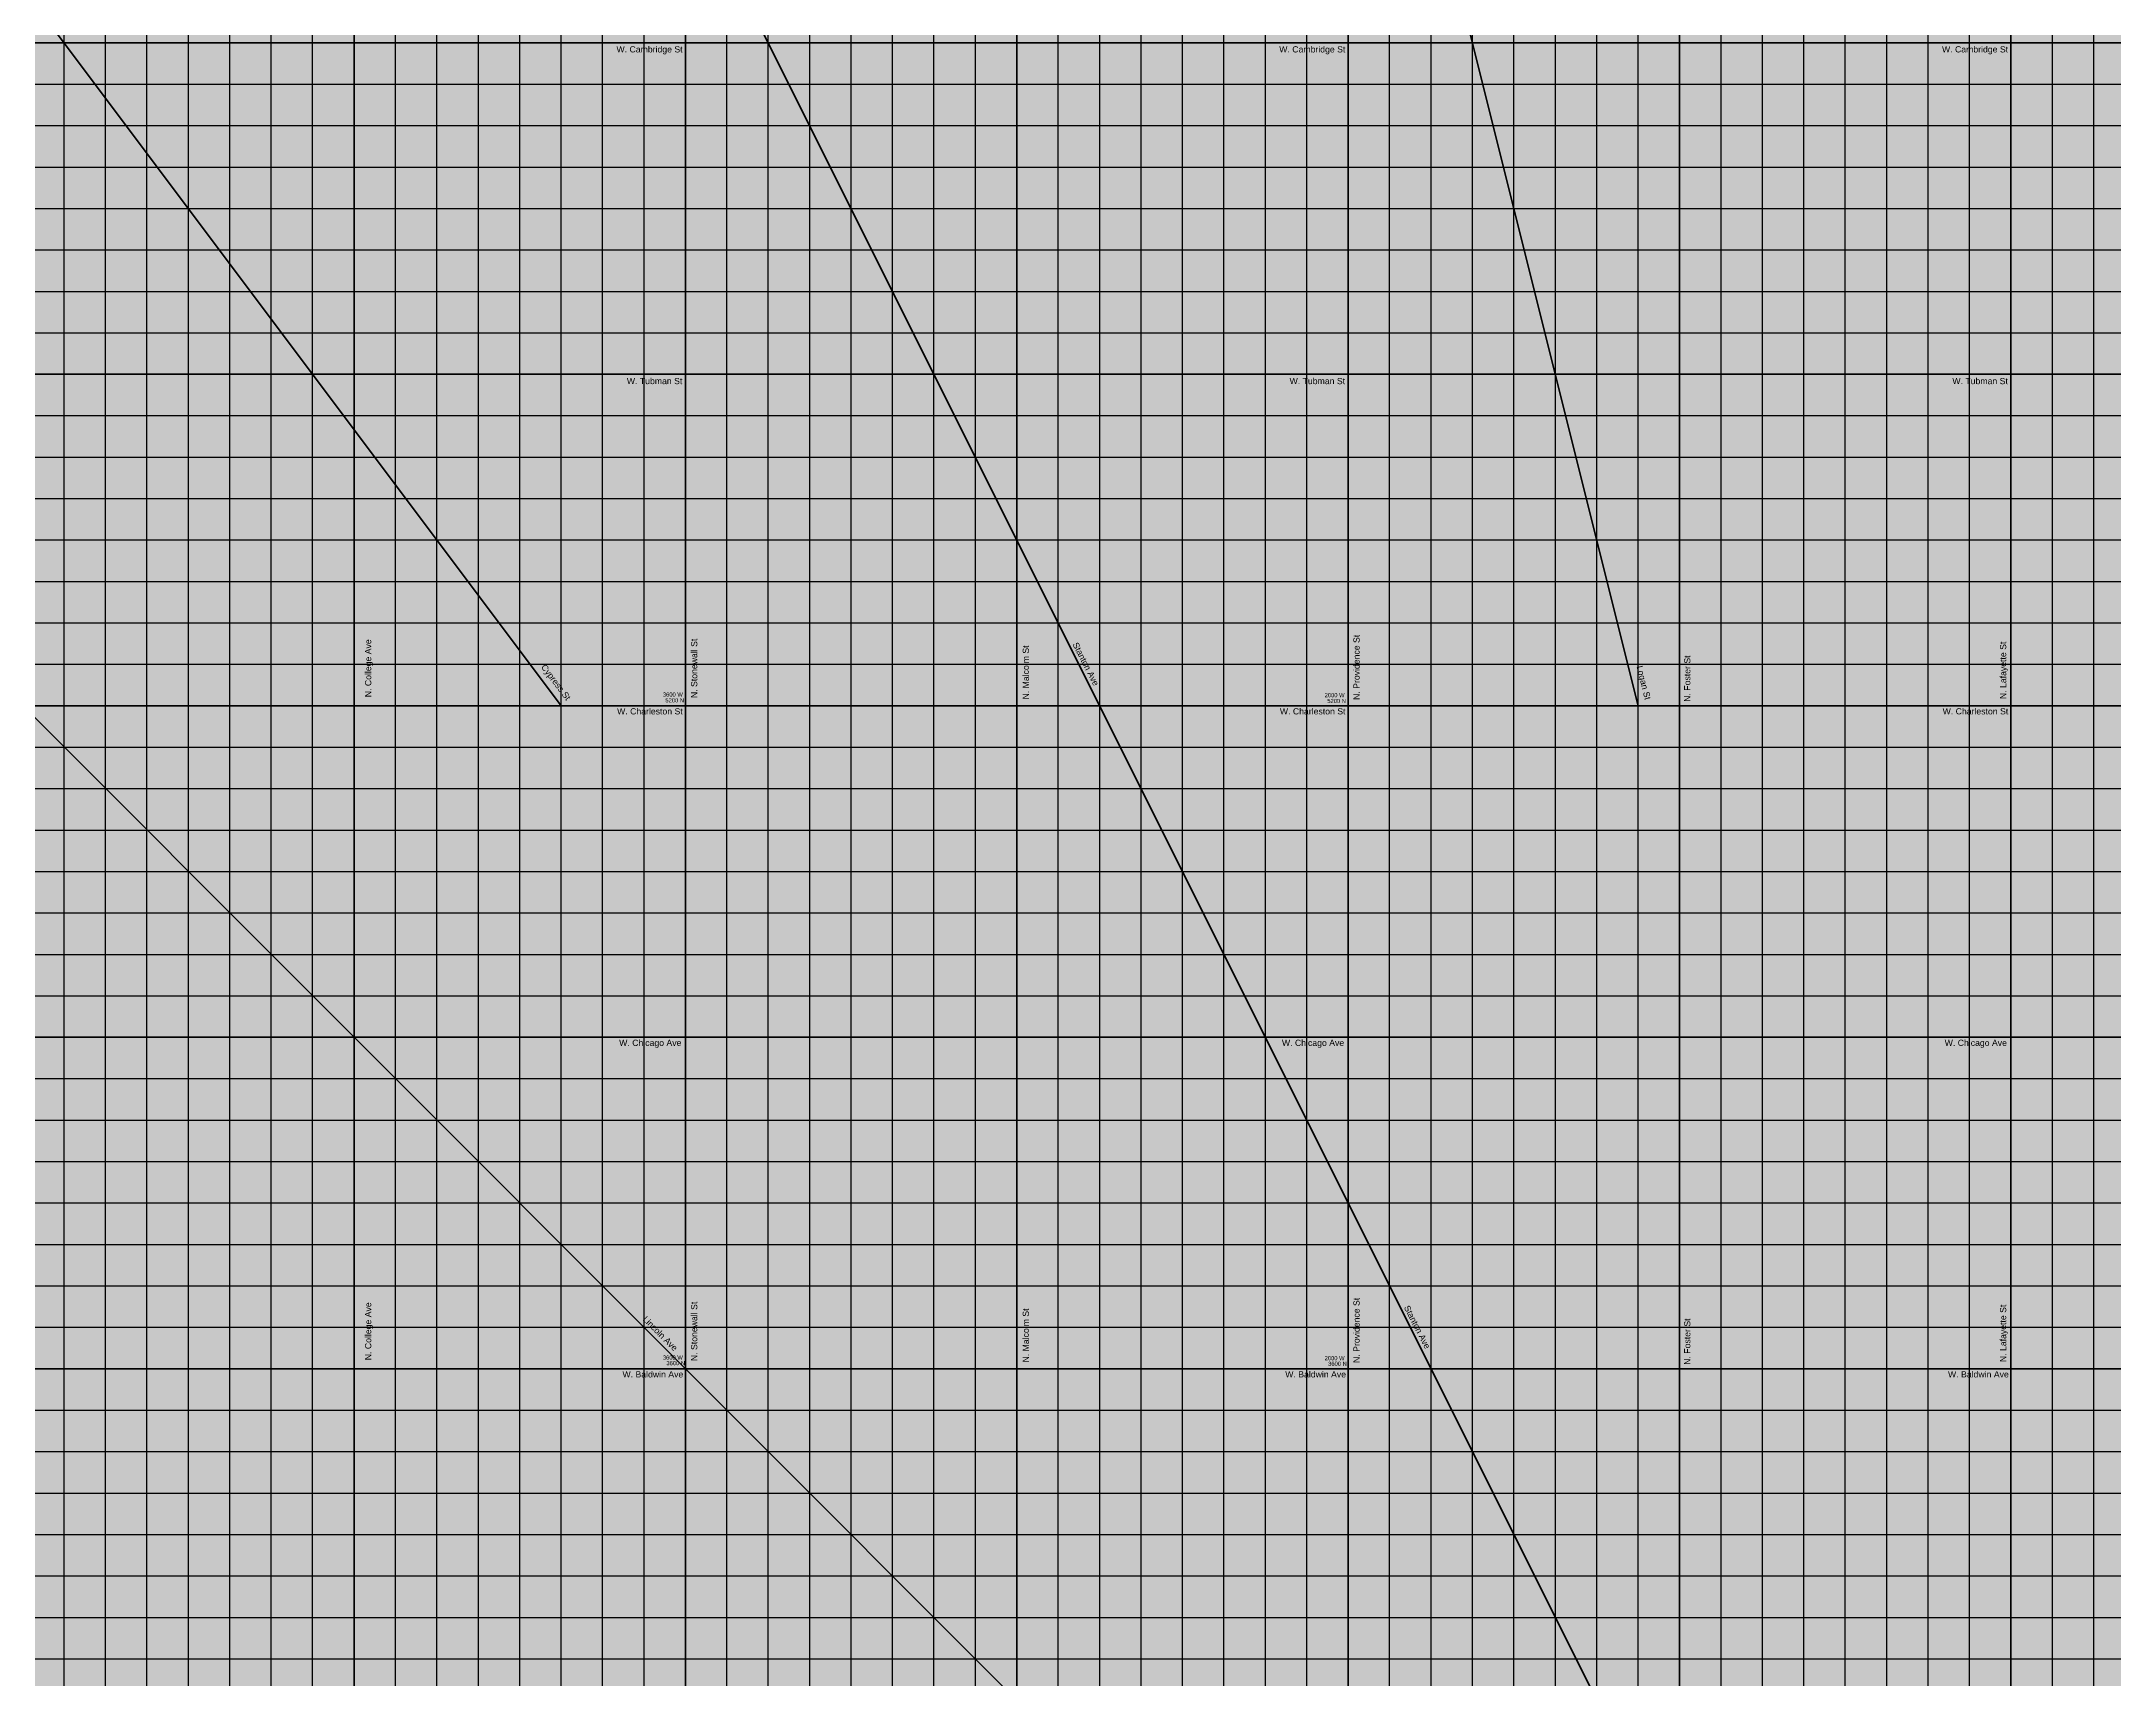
# Model space of a CAD drawing. Header units: inches. Extents: x -196 to 213, y -195 to 213.
# Drawn here: x -95.1 to 5, y 65 to 144.1 of the extents above; entities that cross this region are included whole.
import ezdxf

# ---------------------------------------------------------------- set-up
doc = ezdxf.new("R2010")
doc.units = ezdxf.units.IN
doc.header["$MEASUREMENT"] = 0
for name, color, linetype, lineweight in [('dia-major-st', 7, 'Continuous', 80), ('streets-major', 7, 'Continuous', 80), ('streets-minor', 7, 'Continuous', 30), ('text', 7, 'Continuous', 30), ('zone-mixed', 1, 'Continuous', 0)]:
    doc.layers.add(name, color=color, linetype=linetype, lineweight=lineweight)
doc.styles.get("Standard").update_dxf_attribs({"font": 'arial.ttf'})

msp = doc.modelspace()

# ---------------------------------------------------------------- hatches: boundary and pattern name
at = {"layer": 'zone-mixed', "true_color": 0xf99006, "transparency": 33554559}
h = msp.add_hatch(color=30, dxfattribs=at)
h.dxf.hatch_style = 1
h.paths.add_polyline_path([(112, 176), (48, 176), (48, 192), (32, 192), (32, 208), (-144, 208), (-144, 192), (-160, 192), (-160, 144), (-192, 144), (-192, 80), (-176, 80), (-176, 64), (-192, 64), (-192, -160), (-176, -160), (-176, -176), (-192, -176), (-192, -192), (160, -192), (160, -176), (176, -176), (176, -192), (208, -192), (208, 80), (192, 80), (192, 96), (208, 96), (208, 112), (144, 112), (144, -128), (-128, -128), (-128, 144), (112, 144)])
at = {"layer": 'zone-mixed', "transparency": 33554559}
h = msp.add_hatch(color=210, dxfattribs=at)
h.dxf.hatch_style = 1
h.paths.add_polyline_path([(144, 112), (112, 112), (112, 144), (-128, 144), (-128, -128), (144, -128)])
h.paths.add_polyline_path([(-80, -80), (-80, 96), (96, 96), (96, -80)], flags=16)
h.paths.add_polyline_path([(-48, -48), (-48, 64), (64, 64), (64, -48)], flags=0)
h.paths.add_polyline_path([(-16, -16), (-16, 32), (32, 32), (32, -16)], flags=0)
h.paths.add_polyline_path([(-8, -6), (-8, 22), (0, 22), (0, 16), (16, 16), (16, 0), (0, 0), (0, -6)], flags=0)
h = msp.add_hatch(color=231, dxfattribs=at)
h.dxf.hatch_style = 1
h.paths.add_polyline_path([(96, 96), (-80, 96), (-80, -80), (96, -80)])
h.paths.add_polyline_path([(64, -48), (-48, -48), (-48, 64), (64, 64)], flags=16)
h.paths.add_polyline_path([(32, -16), (-16, -16), (-16, 32), (32, 32)], flags=0)
h.paths.add_polyline_path([(16, 0), (0, 0), (0, -6), (-8, -6), (-8, 22), (0, 22), (0, 16), (16, 16)], flags=0)

# ---------------------------------------------------------------- linework, layer by layer
at = {"layer": 'dia-major-st'}
for p, q in [((-70, 112), (-142, 208)), ((4, 16), (-92, 208)), ((-42, 208), (-18, 112)), ((0, 16), (-160, 176))]:
    msp.add_line(p, q, dxfattribs=at)
at = {"layer": 'streets-major'}
for p, q in [((-80, -192), (-80, 208)), ((-64, -192), (-64, 208)), ((-48, -192), (-48, 208)), ((-32, -192), (-32, 208)), ((-16, -192), (-16, 208)), ((0, 16), (0, 208)), ((-192, 144), (208, 144)), ((-192, 128), (208, 128)), ((-192, 112), (208, 112)), ((-192, 96), (208, 96)), ((-192, 80), (208, 80))]:
    msp.add_line(p, q, dxfattribs=at)
at = {"layer": 'streets-minor'}
for p, q in [((-94, -192), (-94, 208)), ((-92, -192), (-92, 208)), ((-90, -192), (-90, 208)), ((-88, -192), (-88, 208)), ((-86, -192), (-86, 208)), ((-84, -192), (-84, 208)), ((-82, -192), (-82, 208)), ((-78, -192), (-78, 208)), ((-76, -192), (-76, 208)), ((-74, -192), (-74, 208)), ((-72, -192), (-72, 208)), ((-70, -192), (-70, 208)), ((-68, -192), (-68, 208)), ((-66, -192), (-66, 208)), ((-62, -192), (-62, 208)), ((-60, -192), (-60, 208)), ((-58, -192), (-58, 208)), ((-56, -192), (-56, 208)), ((-54, -192), (-54, 208)), ((-52, -192), (-52, 208)), ((-50, -192), (-50, 208)), ((-46, -192), (-46, 208)), ((-44, -192), (-44, 208)), ((-42, -192), (-42, 208)), ((-40, -192), (-40, 208)), ((-38, -192), (-38, 208)), ((-36, -192), (-36, 208)), ((-34, -192), (-34, 208)), ((-30, -192), (-30, 208)), ((-28, -192), (-28, 208)), ((-26, -192), (-26, 208)), ((-24, -192), (-24, 208)), ((-22, -192), (-22, 208)), ((-20, -192), (-20, 208)), ((-18, -192), (-18, 208)), ((-14, -192), (-14, 208)), ((-12, -192), (-12, 208)), ((-10, -192), (-10, 208)), ((-8, -192), (-8, 208)), ((-6, -192), (-6, 208)), ((-4, -192), (-4, 208)), ((-2, -192), (-2, 208)), ((2, 16), (2, 208)), ((4, 16), (4, 208)), ((-192, 142), (184, 142)), ((-192, 140), (144, 140)), ((-192, 138), (144, 138)), ((-192, 136), (144, 136)), ((-192, 134), (208, 134)), ((-192, 132), (208, 132)), ((-192, 130), (208, 130)), ((-192, 126), (208, 126)), ((-192, 124), (208, 124)), ((-192, 122), (208, 122)), ((-192, 120), (208, 120)), ((-192, 118), (208, 118)), ((-192, 116), (208, 116)), ((-192, 114), (208, 114)), ((-192, 110), (208, 110)), ((-192, 108), (208, 108)), ((-192, 106), (208, 106)), ((-192, 104), (208, 104)), ((-192, 102), (208, 102)), ((-192, 100), (208, 100)), ((-192, 98), (208, 98)), ((-192, 94), (192, 94)), ((-192, 92), (192, 92)), ((-192, 90), (192, 90)), ((-192, 88), (192, 88)), ((-192, 86), (192, 86)), ((-192, 84), (192, 84)), ((-192, 82), (192, 82)), ((-176, 78), (208, 78)), ((-176, 76), (208, 76)), ((-176, 74), (208, 74)), ((-176, 72), (208, 72)), ((-176, 70), (208, 70)), ((-176, 68), (208, 68)), ((-176, 66), (208, 66))]:
    msp.add_line(p, q, dxfattribs=at)

# ---------------------------------------------------------------- texts
at = {"layer": 'text'}
for s, height, p in [('W. Cambridge St', 0.3, (-67.33, 143.53)), ('W. Cambridge St', 0.3, (-35.33, 143.53)), ('W. Cambridge St', 0.3, (-3.33, 143.53)), ('W. Tubman St', 0.3, (-66.83, 127.52)), ('W. Tubman St', 0.3, (-34.83, 127.52)), ('W. Tubman St', 0.3, (-2.83, 127.52)), ('3600 W', 0.2, (-65.09, 112.44)), ('5200 N', 0.2, (-64.97, 112.16)), ('2000 W', 0.2, (-33.14, 112.41)), ('5200 N', 0.2, (-33.01, 112.13)), ('W. Charleston St', 0.3, (-67.3, 111.58)), ('W. Charleston St', 0.3, (-35.3, 111.58)), ('W. Charleston St', 0.3, (-3.3, 111.58)), ('W. Chicago Ave', 0.3, (-67.2, 95.58)), ('W. Chicago Ave', 0.3, (-35.2, 95.58)), ('W. Chicago Ave', 0.3, (-3.2, 95.58)), ('3600 W', 0.2, (-65.09, 80.44)), ('3600 N', 0.2, (-64.92, 80.17)), ('2000 W', 0.2, (-33.14, 80.41)), ('3600 N', 0.2, (-32.97, 80.14)), ('W. Baldwin Ave', 0.3, (-67.04, 79.58)), ('W. Baldwin Ave', 0.3, (-35.04, 79.58)), ('W. Baldwin Ave', 0.3, (-3.04, 79.58))]:
    msp.add_text(s, height=height, dxfattribs=at).set_placement(p)
for s, rotation, p in [('N. College Ave', 90, (-79.17, 112.41)), ('N. Stonewall St', 90, (-63.43, 112.37)), ('N. Providence St', 90, (-31.45, 112.28)), ('N. Malcolm St', 90, (-47.42, 112.3)), ('Stanton Ave', 297, (-45.32, 114.96)), ('N. Foster St', 90, (-15.48, 112.19)), ('N. Lafayette St', 90, (-0.23, 112.32)), ('Cypress St', 307, (-70.99, 113.86)), ('Logan St', 284, (-18.08, 113.89)), ('N. College Ave', 90, (-79.17, 80.41)), ('N. Stonewall St', 90, (-63.43, 80.37)), ('N. Providence St', 90, (-31.45, 80.28)), ('N. Lafayette St', 90, (-0.23, 80.32)), ('Lincoln Ave', 315, (-66.09, 82.36)), ('N. Malcolm St', 90, (-47.42, 80.3)), ('Stanton Ave', 297, (-29.32, 82.96)), ('N. Foster St', 90, (-15.48, 80.19))]:
    msp.add_text(s, height=0.3, rotation=rotation, dxfattribs=at).set_placement(p)

doc.saveas('drawing.dxf')
